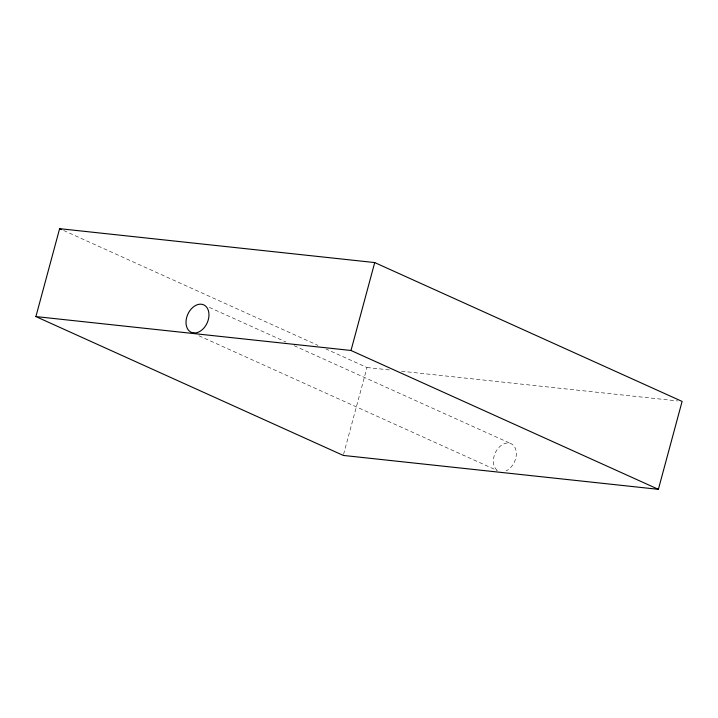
<?xml version="1.0" encoding="UTF-8"?>
<svg xmlns="http://www.w3.org/2000/svg" width="718" height="718" viewBox="0 0 718 718"><rect width="100%" height="100%" fill="white"/><g stroke="black" fill="none" stroke-linecap="round" stroke-linejoin="round"><path stroke-width="0.54" stroke-dasharray="3.59 2.69" d="M343.563 454.359L366.997 367.517L326.143 349.065M366.997 367.517L391.489 370.147M401.515 371.233L677.648 400.931M63.705 230.514L317.975 345.376M209.342 307.403L285.926 341.992M294.102 345.69L510.588 443.473M198.913 335.755L497.089 470.452M497.188 470.299A15.087 10.608 -65.7 0 1 498.418 448.005A15.087 10.608 -65.7 0 1 515.65 449.109A15.087 10.608 -65.7 0 1 506.082 470.873"/><path stroke-width="1.08" d="M35.9 316.584L59.621 228.674L374.724 262.573L682.1 401.416L658.379 489.326L343.276 455.427L35.9 316.584L351.003 350.483L658.379 489.326M351.003 350.483L374.724 262.573M59.621 228.674L61.667 229.598M193.959 332.99L191.76 332.533A15.087 10.608 -65.7 0 1 191.051 309.162A15.087 10.608 -65.7 0 1 208.857 312.895A15.087 10.608 -65.7 0 1 193.959 332.99"/></g></svg>
